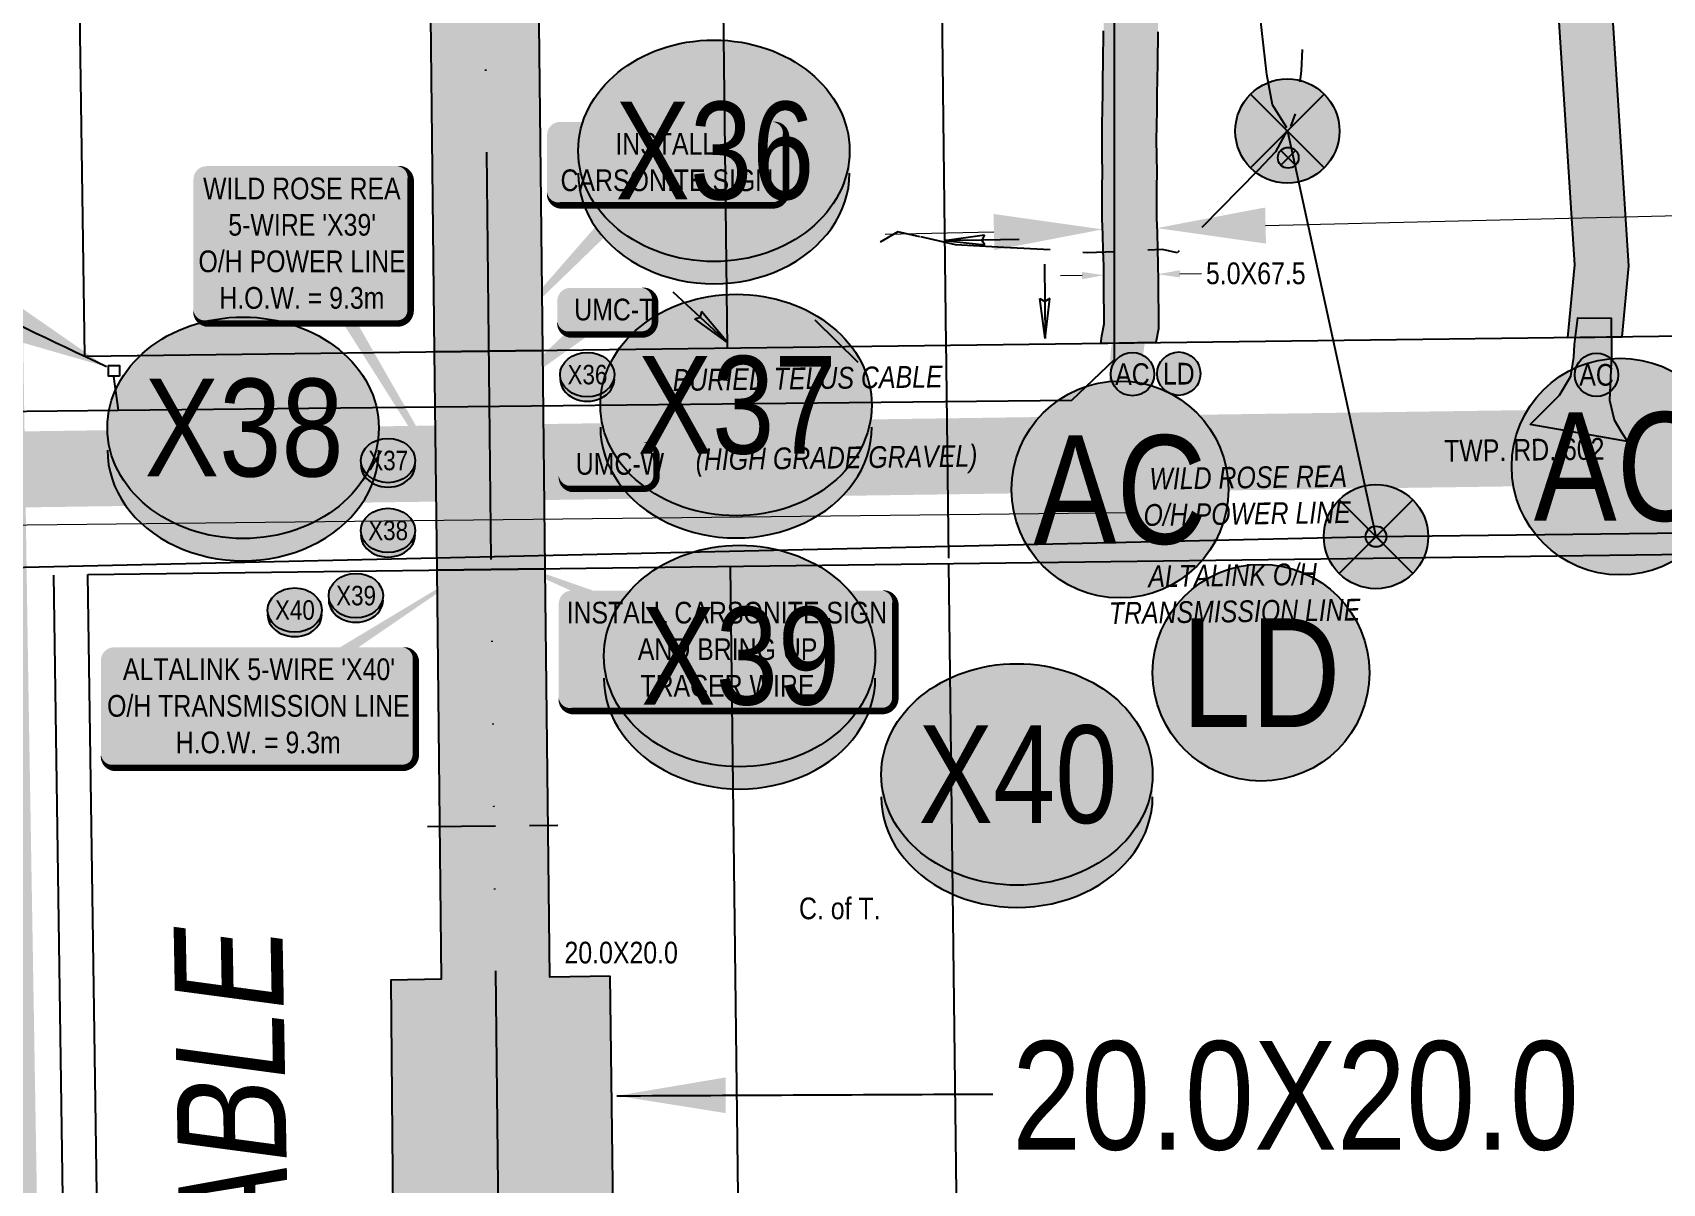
# Model space of a CAD drawing. Extents: x 57693 to 70573, y 5994359 to 6008381.
# Drawn here: x 65116.7 to 65266.7, y 6001691.9 to 6001797.9 of the extents above; entities that cross this region are included whole.
import ezdxf
from ezdxf.enums import TextEntityAlignment as Align

# ---------------------------------------------------------------- set-up
doc = ezdxf.new("R2010")
doc.units = 0
doc.header["$LTSCALE"] = 5
doc.header["$PDSIZE"] = -3
for name, pattern in [('COOP2', [10, 5, -1, 0, -1, 0, -1, 0, -1, 0, -1]), ('foc-TIELINE', [1.875, 1.25, -0.625]), ('POWERLINE5', [7.8, 2.4, -0.6, 0.6, -0.6, 0.6, -0.6, 2.4])]:
    doc.linetypes.add(name, pattern=pattern)
doc.layers.get('Defpoints').update_dxf_attribs({"color": 9})
for name, color, linetype in [('7', 7, 'Continuous'), ('AS-POWER', 104, 'foc-POWER'), ('AS-POWER-EXISTING', 72, 'POWERLINE5'), ('AS-POWER-EXISTING-PP', 72, 'Continuous'), ('AS-POWER-EXISTING-PP-1000', 72, 'Continuous'), ('AS-POWER-T-1000', 104, 'Continuous'), ('AS-ROADS', 254, 'Continuous'), ('AS-TELEPHONE', 224, 'foc-TEL'), ('AS-TELEPHONE-T', 224, 'Continuous'), ('AS-TELEPHONE-T-1000', 224, 'Continuous'), ('CG-NOTES', 7, 'Continuous'), ('CG-NOTES-1000', 7, 'Continuous'), ('L-ROAD-T-1000', 7, 'Continuous'), ('L-SEC', 7, 'Continuous'), ('L-TITLEDB-T-1000', 4, 'Continuous'), ('P-APEX RECON PAY ITEMS-1000', 240, 'Continuous'), ('P-APEX RECON-10m BUFFER', 51, 'COOP2'), ('P-APEX RECON-URBAN', 30, 'COOP2'), ('P-APEX RECON-WORK AREA', 104, 'Continuous'), ('P-BUFFER-PURPLE', 187, 'foc-TIELINE'), ('P-CROSSINGS', 250, 'Continuous'), ('P-CROSSINGS-1000', 250, 'Continuous')]:
    doc.layers.add(name, color=color, linetype=linetype)
doc.layers.add('AS-WATER PIPE', color=7, linetype='foc-WATER', lineweight=9, true_color=0x8ac4ff)
doc.layers.add('P-APEX RECON-TO BE DRILLED-H', color=7, linetype='Continuous', true_color=0xffafe1)
for name, color, linetype, lineweight in [('P-APEX RECON-TWS-T', 104, 'Continuous', 9), ('P-APEX RECON-TWS-T-1000', 104, 'Continuous', 9), ('T-TEXT-1000', 48, 'Continuous', 18)]:
    doc.layers.add(name, color=color, linetype=linetype, lineweight=lineweight)
doc.styles.add('1.8', font='ARIALN.TTF', dxfattribs={"height": 2})
doc.styles.add('175L', font='ARIALN.TTF', dxfattribs={"height": 10})
doc.styles.add('80', font='ARIALN.TTF', dxfattribs={"height": 10})
doc.styles.add('80CG', font='ARIALN.TTF', dxfattribs={"height": 10})
doc.styles.add('80L', font='ARIALN.TTF', dxfattribs={"height": 10})
doc.styles.add('80LS', font='ARIALNI.TTF', dxfattribs={"height": 10})
doc.styles.add('Crossing', font='ARIALN.TTF', dxfattribs={"height": 10})
doc.styles.add('foc-LtypeFont', font='ARIALN.TTF', dxfattribs={"height": 7.35})
doc.linetypes.add('foc-POWER', pattern='A,6,-1,["P",foc-LtypeFont,S=0.2,R=0,X=-0.625,Y=-0.75],-1.24,4', length=12.24)
doc.linetypes.add('foc-TEL', pattern='A,2,-1,["T",foc-LtypeFont,S=0.2,R=0,X=-0.425,Y=-0.75],-1.24,8', length=12.24)
doc.linetypes.add('foc-WATER', pattern='A,10,-1,["W",foc-LtypeFont,S=0.2,R=0,X=-0.425,Y=-0.75],-2', length=13)
doc.dimstyles.new('Compass 1 000', dxfattribs={"dimtxt": 1.8, "dimasz": 2, "dimexe": 0.2, "dimexo": 0.0625, "dimgap": 0.5, "dimtad": 0, "dimtih": 1, "dimtoh": 1, "dimzin": 0, "dimdsep": 46, "dimtxsty": '1.8', "dimcen": 0.1, "dimse1": 1, "dimse2": 1, "dimclrd": 256, "dimclrt": 256, "dimaunit": 1, "dimadec": 4, "dimazin": 0, "dimtfac": 0.06, "dimtofl": 0, "dimtmove": 0, "dimatfit": 0, "dimfxl": 0.2, "dimtolj": 1, "dimtzin": 0, "dimlwd": -1, "dimarcsym": 0})
doc.dimstyles.new('Compass 5 000', dxfattribs={"dimscale": 5, "dimtxt": 9, "dimasz": 2, "dimexe": 0.2, "dimexo": 0.0625, "dimgap": 0.5, "dimtad": 0, "dimtih": 1, "dimtoh": 1, "dimzin": 0, "dimdsep": 46, "dimtxsty": '80CG', "dimcen": 0.1, "dimse1": 1, "dimse2": 1, "dimclrd": 256, "dimclrt": 256, "dimaunit": 1, "dimadec": 4, "dimazin": 0, "dimtfac": 0.06, "dimtofl": 0, "dimtmove": 0, "dimatfit": 1, "dimfxl": 0.2, "dimtolj": 1, "dimtzin": 0, "dimlwd": -1, "dimarcsym": 0})

# ---------------------------------------------------------------- blocks, each defined once
blk = doc.blocks.new('POWERPOLE')
h = blk.add_hatch(color=255)
edge = h.paths.add_edge_path()
edge.add_arc((0, 0), 0.96, 0, 360)
at = {"linetype": 'Continuous'}
for p, q in [((0.679, -0.679), (-0.679, 0.679)), ((-0.679, -0.679), (0.679, 0.679))]:
    blk.add_line(p, q, dxfattribs=at)
blk.add_circle((0, 0), 0.96, dxfattribs=at)
blk = doc.blocks.new('*U1187')
h = blk.add_hatch(color=255)
h.dxf.hatch_style = 1
edge = h.paths.add_edge_path()
edge.add_arc((0, 0), 9.99, 0, 360)
at = {"color": 170}
blk.add_circle((0, 0), 9.99, dxfattribs=at)
at = {"color": 170, "style": '175L'}
blk.add_text('AC', height=10, dxfattribs=at).set_placement((0, 0), align=Align.MIDDLE_CENTER)
blk = doc.blocks.new('*D1806')
at = {"layer": 'Defpoints', "color": 0, "transparency": 16777216}
for p in [(65215.21, 6001779.92), (65220.22, 6001780.04), (65220.22, 6001779.88)]:
    blk.add_point(p, dxfattribs=at)
at = {"layer": 'P-APEX RECON-TWS-T', "transparency": 16777216}
for p, q in [((65230.22, 6001780.12), (65269.56, 6001781.06)), ((65205.22, 6001779.52), (65195.22, 6001779.28))]:
    blk.add_line(p, q, dxfattribs=at)
for points in [[(65205.18, 6001781.18), (65205.26, 6001777.85), (65215.21, 6001779.76)], [(65230.18, 6001781.78), (65230.26, 6001778.45), (65220.22, 6001779.88)]]:
    blk.add_solid(points, dxfattribs=at)
at = {"layer": 'P-APEX RECON-TWS-T', "transparency": 16777216, "insert": (65294.52, 6001781.06), "char_height": 10, "attachment_point": 5, "style": '80CG'}
blk.add_mtext('\\A1;5.0X67.5', dxfattribs=at)
blk = doc.blocks.new('*D1807')
at = {"layer": 'Defpoints', "color": 0, "transparency": 16777216}
for p in [(65215.32, 6001776.49), (65220.32, 6001776.58), (65220.33, 6001775.63)]:
    blk.add_point(p, dxfattribs=at)
at = {"layer": 'P-APEX RECON-TWS-T-1000', "transparency": 16777216}
for p, q in [((65213.34, 6001775.51), (65211.34, 6001775.47)), ((65222.33, 6001775.67), (65224.33, 6001775.7))]:
    blk.add_line(p, q, dxfattribs=at)
for points in [[(65213.33, 6001775.84), (65213.34, 6001775.17), (65215.34, 6001775.54)], [(65222.33, 6001776), (65222.34, 6001775.33), (65220.33, 6001775.63)]]:
    blk.add_solid(points, dxfattribs=at)
at = {"layer": 'P-APEX RECON-TWS-T-1000', "transparency": 16777216, "insert": (65229.32, 6001775.7), "char_height": 2, "attachment_point": 5, "style": '1.8'}
blk.add_mtext('\\A1;5.0X67.5', dxfattribs=at)
blk = doc.blocks.new('*U1811')
at = {"true_color": 0xffffa8}
h = blk.add_hatch(color=51, dxfattribs=at)
edge = h.paths.add_edge_path()
edge.add_line((-16.5, -11.5), (16.5, -11.5))
edge.add_arc((16.5, -5.5), 6, 270, 360)
edge.add_line((22.5, -5.5), (22.5, 4))
edge.add_arc((16.5, 4), 6, 0, 90)
edge.add_line((16.5, 10), (-16.5, 10))
edge.add_arc((-16.5, 4), 6, 90, 180)
edge.add_line((-22.5, 4), (-22.5, -5.5))
edge.add_arc((-16.5, -5.5), 6, 180, 270)
at = {"color": 240, "flags": 128}
blk.add_lwpolyline([(-16.5, -11.5, 3, 3, 0), (16.5, -11.5, 3, 3, 0.414214), (22.5, -5.5, 3, 3, 0), (22.5, 4, 3, 0, 0.414214), (16.5, 10, 0, 0, 0), (-16.5, 10, 0, 0, 0.414214), (-22.5, 4, 0, 0, 0), (-22.5, -5.5, 0, 3, 0.414214)], format="xyseb", close=True, dxfattribs=at)
for points in [[(-53.35, -44.08, 0, 10, 0), (0, 0, 5, 5, 0)], [(11.03, -3.01, 0, 10, 0), (0, 0, 5, 5, 0)]]:
    blk.add_lwpolyline(points, format="xyseb", dxfattribs=at)
at = {"color": 4, "style": '80'}
blk.add_attdef('OTHER_001', (-14.7, -5), '', height=10, dxfattribs=at)
blk = doc.blocks.new('*U1812')
at = {"true_color": 0xffffa8}
h = blk.add_hatch(color=51, dxfattribs=at)
edge = h.paths.add_edge_path()
edge.add_line((-16.5, -11.5), (16.5, -11.5))
edge.add_arc((16.5, -5.5), 6, 270, 360)
edge.add_line((22.5, -5.5), (22.5, 4))
edge.add_arc((16.5, 4), 6, 0, 90)
edge.add_line((16.5, 10), (-16.5, 10))
edge.add_arc((-16.5, 4), 6, 90, 180)
edge.add_line((-22.5, 4), (-22.5, -5.5))
edge.add_arc((-16.5, -5.5), 6, 180, 270)
at = {"color": 240, "flags": 128}
blk.add_lwpolyline([(-16.5, -11.5, 3, 3, 0), (16.5, -11.5, 3, 3, 0.414214), (22.5, -5.5, 3, 3, 0), (22.5, 4, 3, 0, 0.414214), (16.5, 10, 0, 0, 0), (-16.5, 10, 0, 0, 0.414214), (-22.5, 4, 0, 0, 0), (-22.5, -5.5, 0, 3, 0.414214)], format="xyseb", close=True, dxfattribs=at)
for points in [[(-54.52, -25.4, 0, 10, 0), (0, 0, 5, 5, 0)], [(11.03, -3.01, 0, 10, 0), (0, 0, 5, 5, 0)]]:
    blk.add_lwpolyline(points, format="xyseb", dxfattribs=at)
at = {"color": 4, "style": '80'}
blk.add_attdef('OTHER_001', (-14.7, -5), '', height=10, dxfattribs=at)
blk = doc.blocks.new('*U1818')
h = blk.add_hatch(color=255)
edge = h.paths.add_edge_path()
edge.add_line((-44, -37), (44, -37))
edge.add_arc((44, -31), 6, 270, 360)
edge.add_line((50, -31), (50, 29.5))
edge.add_arc((44, 29.5), 6, 0, 90)
edge.add_line((44, 35.5), (-44, 35.5))
edge.add_arc((-44, 29.5), 6, 90, 180)
edge.add_line((-50, 29.5), (-50, -31))
edge.add_arc((-44, -31), 6, 180, 270)
at = {"color": 104, "flags": 128}
blk.add_lwpolyline([(-44, -37, 3, 3, 0), (44, -37, 3, 3, 0.414214), (50, -31, 3, 3, 0), (50, 29.5, 3, 0, 0.414214), (44, 35.5, 0, 0, 0), (-44, 35.5, 0, 0, 0.414214), (-50, 29.5, 0, 0, 0), (-50, -31, 0, 3, 0.414214)], format="xyseb", close=True, dxfattribs=at)
blk.add_lwpolyline([(86.96, -144.37, 0, 7.5, 0), (0, 0, 0, 0, 0)], format="xyseb", dxfattribs=at)
at = {"color": 104, "style": '80'}
blk.add_attdef('ENTER_TEXT_001', (-26.85, -4.92), '', height=10, dxfattribs=at)
blk = doc.blocks.new('*U1819')
h = blk.add_hatch(color=255)
edge = h.paths.add_edge_path()
edge.add_line((-66.5, -28.5), (66.5, -28.5))
edge.add_arc((66.5, -22.5), 6, 270, 360)
edge.add_line((72.5, -22.5), (72.5, 21))
edge.add_arc((66.5, 21), 6, 0, 90)
edge.add_line((66.5, 27), (-66.5, 27))
edge.add_arc((-66.5, 21), 6, 90, 180)
edge.add_line((-72.5, 21), (-72.5, -22.5))
edge.add_arc((-66.5, -22.5), 6, 180, 270)
at = {"color": 104, "flags": 128}
blk.add_lwpolyline([(107.08, 68.86, 0, 7.5, 0), (0, 0, 0, 0, 0)], format="xyseb", dxfattribs=at)
blk.add_lwpolyline([(-66.5, -28.5, 3, 3, 0), (66.5, -28.5, 3, 3, 0.414214), (72.5, -22.5, 3, 3, 0), (72.5, 21, 3, 0, 0.414214), (66.5, 27, 0, 0, 0), (-66.5, 27, 0, 0, 0.414214), (-72.5, 21, 0, 0, 0), (-72.5, -22.5, 0, 3, 0.414214)], format="xyseb", close=True, dxfattribs=at)
at = {"color": 104, "style": '80'}
blk.add_attdef('ENTER_TEXT_001', (-26.85, -4.92), '', height=10, dxfattribs=at)
blk = doc.blocks.new('*U1820')
at = {"true_color": 0xffffa8}
h = blk.add_hatch(color=51, dxfattribs=at)
edge = h.paths.add_edge_path()
edge.add_line((-71.5, -28.5), (71.5, -28.5))
edge.add_arc((71.5, -22.5), 6, 270, 360)
edge.add_line((77.5, -22.5), (77.5, 21))
edge.add_arc((71.5, 21), 6, 0, 90)
edge.add_line((71.5, 27), (-71.5, 27))
edge.add_arc((-71.5, 21), 6, 90, 180)
edge.add_line((-77.5, 21), (-77.5, -22.5))
edge.add_arc((-71.5, -22.5), 6, 180, 270)
at = {"color": 240, "flags": 128}
for points in [[(-107.9, 43.21, 0, 10, 0), (0, 0, 5, 5, 0)], [(11.03, -3.01, 0, 10, 0), (0, 0, 5, 5, 0)]]:
    blk.add_lwpolyline(points, format="xyseb", dxfattribs=at)
blk.add_lwpolyline([(-71.5, -28.5, 3, 3, 0), (71.5, -28.5, 3, 3, 0.414214), (77.5, -22.5, 3, 3, 0), (77.5, 21, 3, 0, 0.414214), (71.5, 27, 0, 0, 0), (-71.5, 27, 0, 0, 0.414214), (-77.5, 21, 0, 0, 0), (-77.5, -22.5, 0, 3, 0.414214)], format="xyseb", close=True, dxfattribs=at)
at = {"color": 4, "style": '80'}
blk.add_attdef('OTHER_001', (-14.7, -5), '', height=10, dxfattribs=at)
blk = doc.blocks.new('xing2')
h = blk.add_hatch(color=50)
h.dxf.hatch_style = 1
edge = h.paths.add_edge_path()
edge.add_ellipse((0, 0), major_axis=(-12.5, 0), ratio=0.816297, start_angle=0, end_angle=360)
h = blk.add_hatch(color=250)
h.dxf.hatch_style = 1
edge = h.paths.add_edge_path()
edge.add_ellipse((0, -2.05), major_axis=(-12.5, 0), ratio=0.816297, start_angle=0, end_angle=180)
edge.add_line((12.5, -2.05), (12.5, 0))
edge.add_ellipse((0, 0), major_axis=(-12.5, 0), ratio=0.816297, start_angle=0, end_angle=180, ccw=False)
edge.add_line((-12.5, 0), (-12.5, -2.05))
at = {"color": 250}
blk.add_ellipse((0, 0), major_axis=(-12.5, 0), ratio=0.816297, dxfattribs=at)
blk.add_ellipse((0, -2.05), major_axis=(-12.5, 0), ratio=0.816297, start_param=0, end_param=3.141593, dxfattribs=at)
at = {"color": 250, "style": 'Crossing'}
blk.add_attdef('CROSSING', text='', height=9, dxfattribs=at).set_placement((0.09, 0.02), align=Align.MIDDLE_CENTER)
at = {"color": 250, "style": 'Crossing', "flags": 1}
for tag, p in [('OWNER', (0.09, -12.49)), ('DESCRIPTION', (0.09, -25.77)), ('LOCATION', (0.09, -39.3)), ('DWG_REF', (0.09, -52.84))]:
    blk.add_attdef(tag, text='', height=9, dxfattribs=at).set_placement(p, align=Align.MIDDLE_CENTER)
blk = doc.blocks.new('*U2130')
at = {"true_color": 0xffffa8}
h = blk.add_hatch(color=51, dxfattribs=at)
edge = h.paths.add_edge_path()
edge.add_line((-49, -20), (49, -20))
edge.add_arc((49, -14), 6, 270, 360)
edge.add_line((55, -14), (55, 12.5))
edge.add_arc((49, 12.5), 6, 0, 90)
edge.add_line((49, 18.5), (-49, 18.5))
edge.add_arc((-49, 12.5), 6, 90, 180)
edge.add_line((-55, 12.5), (-55, -14))
edge.add_arc((-49, -14), 6, 180, 270)
at = {"color": 240, "flags": 128}
blk.add_lwpolyline([(-49, -20, 3, 3, 0), (49, -20, 3, 3, 0.414214), (55, -14, 3, 3, 0), (55, 12.5, 3, 0, 0.414214), (49, 18.5, 0, 0, 0), (-49, 18.5, 0, 0, 0.414214), (-55, 12.5, 0, 0, 0), (-55, -14, 0, 3, 0.414214)], format="xyseb", close=True, dxfattribs=at)
for points in [[(-82.55, -86.88, 0, 10, 0), (0, 0, 5, 5, 0)], [(11.03, -3.01, 0, 10, 0), (0, 0, 5, 5, 0)]]:
    blk.add_lwpolyline(points, format="xyseb", dxfattribs=at)
at = {"color": 4, "style": '80'}
blk.add_attdef('OTHER_001', (-14.7, -5), '', height=10, dxfattribs=at)
blk = doc.blocks.new('LD Access_Point')
h = blk.add_hatch(color=255)
h.dxf.hatch_style = 1
edge = h.paths.add_edge_path()
edge.add_arc((0, 0), 9.99, 0, 360)
at = {"color": 170}
blk.add_circle((0, 0), 9.99, dxfattribs=at)
at = {"color": 170, "style": '175L'}
blk.add_text('LD', height=10, dxfattribs=at).set_placement((0, 0), align=Align.MIDDLE_CENTER)

msp = doc.modelspace()

# ---------------------------------------------------------------- hatches: boundary and pattern name
at = {"layer": 'AS-ROADS'}
h = msp.add_hatch(color=256, dxfattribs=at)
h.dxf.hatch_style = 1
h.paths.add_polyline_path([(65254.564, 6001761.787), (65257.278, 6001764.499), (65258.329, 6001766.25), (65258.591, 6001768), (65258.65, 6001769.167), (65258.971, 6001771.617), (65262.036, 6001771.588), (65262.065, 6001768.204), (65261.891, 6001764.049), (65262.311, 6001762.23), (65263.011, 6001761.017), (65263.524, 6001760.223)])
at = {"layer": 'P-APEX RECON-10m BUFFER'}
h = msp.add_hatch(color=256, dxfattribs=at)
h.dxf.hatch_style = 1
h.paths.add_polyline_path([(65178.399, 6001963.143), (65180.051, 6001992.024), (65177.986, 6001998.098), (65174.072, 6002009.613), (65177.85, 6002009.658), (65177.613, 6002029.641), (65167.305, 6002029.52), (65158.28, 6002056.069), (65158.227, 6002059.777), (65148.236, 6002059.592), (65148.311, 6002054.347), (65157.66, 6002026.845), (65157.691, 6002024.262), (65117.813, 6002023.709), (65117.958, 6002013.717), (65157.809, 6002014.27), (65157.866, 6002009.422), (65163.56, 6002009.489), (65169.964, 6001990.651), (65168.247, 6001960.634), (65151.971, 6001923.652), (65152.228, 6001900.654), (65147.721, 6001900.601), (65147.957, 6001880.617), (65152.451, 6001880.67), (65153.705, 6001768.486), (65163.697, 6001768.613), (65162.443, 6001880.788), (65167.94, 6001880.853), (65167.935, 6001881.297), (65179.365, 6001881.388), (65199.464, 6001881.549), (65199.346, 6001891.54), (65179.247, 6001891.38), (65167.817, 6001891.289), (65167.704, 6001900.837), (65162.22, 6001900.772), (65161.987, 6001921.604), (65178.12, 6001958.261)])
h = msp.add_hatch(color=256, dxfattribs=at)
h.dxf.hatch_style = 1
h.paths.add_polyline_path([(65203.73, 6001891.575), (65199.346, 6001891.54), (65199.464, 6001881.549), (65203.848, 6001881.584), (65203.851, 6001881.313), (65209.11, 6001881.375), (65208.854, 6001854.375), (65208.388, 6001846.234), (65218.365, 6001845.663), (65218.844, 6001854.042), (65219.104, 6001881.493), (65223.835, 6001881.549), (65223.671, 6001895.443), (65243.023, 6001896.085), (65248.932, 6001894.36), (65254.071, 6001847.456), (65258.658, 6001776.492), (65258.003, 6001769.814), (65263.03, 6001769.878), (65263.67, 6001776.409), (65259.05, 6001847.89), (65253.535, 6001898.22), (65243.657, 6001901.105), (65223.612, 6001900.44), (65223.599, 6001901.532), (65203.615, 6001901.296)])
h = msp.add_hatch(color=256, dxfattribs=at)
h.dxf.hatch_style = 1
h.paths.add_polyline_path([(65230.15, 6001835.163), (65229.777, 6001834.173), (65229.484, 6001833.067), (65229.236, 6001831.654), (65228.413, 6001828.952), (65227.991, 6001827.635), (65227.516, 6001826.319), (65227.022, 6001825.077), (65226.506, 6001823.715), (65225.831, 6001822.348), (65225.302, 6001821.181), (65224.901, 6001820.139), (65224.594, 6001818.682), (65224.086, 6001817.014), (65223.457, 6001815.569), (65222.474, 6001813.078), (65222.058, 6001811.757), (65221.668, 6001810.457), (65221.388, 6001809.165), (65221.149, 6001807.677), (65220.91, 6001806.434), (65220.774, 6001805.093), (65220.671, 6001803.66), (65220.582, 6001802.214), (65220.477, 6001800.7), (65220.344, 6001799.327), (65220.303, 6001797.94), (65220.262, 6001795.027), (65220.237, 6001793.577), (65220.224, 6001792.208), (65220.207, 6001790.745), (65220.17, 6001789.337), (65220.164, 6001788.019), (65220.19, 6001786.502), (65220.199, 6001785.035), (65220.184, 6001783.582), (65220.176, 6001780.813), (65220.23, 6001779.442), (65220.265, 6001777.964), (65220.316, 6001776.532), (65220.342, 6001775.054), (65220.336, 6001773.623), (65220.363, 6001772.249), (65220.359, 6001770.612), (65220.123, 6001769.332), (65215.062, 6001769.267), (65215.161, 6001769.969), (65215.364, 6001771.074), (65215.366, 6001772.205), (65215.34, 6001773.586), (65215.346, 6001775.021), (65215.322, 6001776.399), (65215.271, 6001777.815), (65215.236, 6001779.284), (65215.179, 6001780.721), (65215.188, 6001783.615), (65215.202, 6001785.046), (65215.194, 6001786.443), (65215.167, 6001787.987), (65215.174, 6001789.415), (65215.212, 6001790.839), (65215.228, 6001792.259), (65215.241, 6001793.644), (65215.267, 6001795.107), (65215.308, 6001798.049), (65215.355, 6001799.642), (65215.497, 6001801.113), (65215.596, 6001802.541), (65215.686, 6001803.993), (65215.796, 6001805.523), (65215.961, 6001807.159), (65216.228, 6001808.545), (65216.476, 6001810.091), (65216.826, 6001811.706), (65217.282, 6001813.225), (65217.761, 6001814.747), (65218.841, 6001817.485), (65219.391, 6001818.746), (65219.751, 6001819.927), (65220.095, 6001821.56), (65220.691, 6001823.11), (65221.315, 6001824.487), (65221.919, 6001825.71), (65222.364, 6001826.885), (65222.844, 6001828.092), (65223.261, 6001829.245), (65223.644, 6001830.442), (65224.368, 6001832.818), (65224.599, 6001834.14), (65225.012, 6001835.697), (65225.448, 6001836.854), (65226.115, 6001839.247)])
h = msp.add_hatch(color=256, dxfattribs=at)
h.dxf.hatch_style = 1
h.paths.add_polyline_path([(65163.921, 6001748.509), (65163.697, 6001768.613), (65153.705, 6001768.486), (65153.93, 6001748.382)])
h = msp.add_hatch(color=256, dxfattribs=at)
h.dxf.hatch_style = 1
h.paths.add_polyline_path([(65169.883, 6001710.991), (65164.342, 6001710.894), (65163.921, 6001748.509), (65153.93, 6001748.382), (65154.35, 6001710.721), (65149.71, 6001710.64), (65149.898, 6001689.288), (65154.589, 6001689.344), (65154.603, 6001688.101), (65182.716, 6001602.294), (65182.31, 6001635.63), (65164.671, 6001689.465), (65170.169, 6001689.531)])
at = {"layer": 'P-APEX RECON-TO BE DRILLED-H'}
h = msp.add_hatch(color=256, dxfattribs=at)
h.dxf.hatch_style = 1
h.paths.add_polyline_path([(65164.423, 6001703.66), (65154.431, 6001703.548), (65153.93, 6001748.382), (65152.451, 6001880.67), (65152.39, 6001886.132), (65157.277, 6001886.186), (65162.382, 6001886.244), (65163.697, 6001768.613)])

# ---------------------------------------------------------------- linework, layer by layer
at = {"layer": '7'}
for points in [[(65200.68, 6001778.728), (65204.361, 6001779.246)], [(65204.115, 6001778.782), (65200.68, 6001778.728)], [(65200.68, 6001778.728), (65204.375, 6001778.327)], [(65204.361, 6001779.246), (65204.115, 6001778.782)], [(65207.55, 6001778.836), (65204.115, 6001778.782)], [(65204.375, 6001778.327), (65204.115, 6001778.782)], [(65209.865, 6001776.571), (65209.905, 6001773.135)], [(65175.666, 6001774.022), (65178.177, 6001771.677)], [(65178.306, 6001772.186), (65178.177, 6001771.677)], [(65180.689, 6001769.333), (65178.306, 6001772.186)], [(65209.443, 6001773.383), (65209.905, 6001773.135)], [(65209.945, 6001769.7), (65209.443, 6001773.383)], [(65210.362, 6001773.393), (65209.905, 6001773.135)], [(65209.905, 6001773.135), (65209.945, 6001769.7)], [(65209.945, 6001769.7), (65210.362, 6001773.393)], [(65177.679, 6001771.514), (65178.177, 6001771.677)], [(65180.689, 6001769.333), (65177.679, 6001771.514)], [(65178.177, 6001771.677), (65180.689, 6001769.333)], [(65192.728, 6001767.518), (65188.748, 6001771.4)], [(65200.787, 6001769.585), (65201.02, 6001749.485)]]:
    msp.add_lwpolyline(points, dxfattribs=at)
at = {"layer": 'AS-POWER', "flags": 128}
for points in [[(65232.23, 6001788.82), (65240.383, 6001751.473)], [(65101.065, 6001748.32), (65240.383, 6001751.473), (66105.468, 6001761.741)]]:
    msp.add_lwpolyline(points, dxfattribs=at)
at = {"layer": 'AS-POWER-EXISTING', "flags": 128}
for points in [[(65232.163, 6001789.109), (65230.843, 6001791.228), (65230.333, 6001794.015), (65229.709, 6001799.426), (65229.039, 6001802.983), (65228.215, 6001808.296), (65228.142, 6001811.616), (65228.284, 6001818.116), (65228.414, 6001824.702), (65228.344, 6001827.868), (65227.999, 6001831.399), (65227.22, 6001832.879), (65225.899, 6001833.052), (65217.829, 6001833.518), (65215.379, 6001832.986)], [(65235.924, 6001817.112), (65235.898, 6001817.079), (65236.039, 6001813.787), (65234.77, 6001807.806), (65233.882, 6001802.667), (65233.708, 6001799.441), (65233.498, 6001794.369), (65233.064, 6001790.675), (65232.523, 6001789.222)], [(65232.223, 6001788.909), (65231.125, 6001786.895), (65229.502, 6001785.176), (65222.073, 6001777.595), (65220.741, 6001777.902), (65213.804, 6001777.587), (65211.989, 6001777.814), (65206.137, 6001778.084), (65201.693, 6001778.338), (65196.376, 6001779.546), (65194.746, 6001778.579)]]:
    msp.add_lwpolyline(points, dxfattribs=at)
at = {"layer": 'AS-ROADS', "flags": 128}
for points, const_width in [([(65075.299, 6004280.926), (65091.006, 6002993.903), (65099.505, 6002521.34), (65111.344, 6001737.821), (65124.757, 6000932.43), (65125.889, 6000881.5), (65127.248, 6000854.337), (65127.928, 6000831.702), (65127.248, 6000797.975), (65126.566, 6000768.579), (65125.66, 6000755.677), (65126.566, 6000723.901), (65128.378, 6000674.555), (65127.699, 6000640.602), (65139.497, 5999837.648), (65150.936, 5999013.719), (65172.534, 5997603.263), (65172.769, 5997576.238), (65173.004, 5997542.398), (65174.65, 5997493.519)], 9.993), ([(65217.849, 6001799.484), (65217.805, 6001797.994), (65217.765, 6001795.067), (65217.739, 6001793.611), (65217.726, 6001792.234), (65217.71, 6001790.792), (65217.672, 6001789.376), (65217.665, 6001788.003), (65217.692, 6001786.472), (65217.701, 6001785.04), (65217.686, 6001783.599), (65217.677, 6001780.767), (65217.733, 6001779.363), (65217.768, 6001777.89), (65217.819, 6001776.466), (65217.844, 6001775.037), (65217.838, 6001773.604), (65217.864, 6001772.227), (65217.862, 6001770.843), (65217.627, 6001769.569), (65217.462, 6001768.392), (65216.903, 6001759.088)], 2.998), ([(62563.589, 6001724.435), (63323.932, 6001734.651), (64855.161, 6001753.969), (65759.247, 6001766.763), (66105.363, 6001771.264)], 7)]:
    msp.add_lwpolyline(points, dxfattribs=dict(at, const_width=const_width))
msp.add_lwpolyline([(65254.564, 6001761.787), (65257.278, 6001764.499), (65258.329, 6001766.25), (65258.591, 6001768), (65258.65, 6001769.167), (65258.971, 6001771.617), (65262.036, 6001771.588), (65262.065, 6001768.204), (65261.891, 6001764.049), (65262.311, 6001762.23), (65263.011, 6001761.017), (65263.524, 6001760.223)], close=True, dxfattribs=at)
at = {"layer": 'AS-TELEPHONE', "flags": 128}
for points in [[(65124.161, 6001766.233), (65124.187, 6001766.224), (65124.596, 6001763.101), (65212.379, 6001764.024), (65216.31, 6001767.766), (65216.32, 6001808.298), (65218.111, 6001820.826), (65204.901, 6001829.947)], [(63247.519, 6001742.63), (63247.562, 6001739.98), (63292.939, 6001740.997), (63469.08, 6001743.547), (64295.268, 6001754.651), (64664.073, 6001758.144), (64676.815, 6001758.833), (65124.596, 6001763.101), (65124.596, 6001763.101)], [(65152.099, 5999357.564), (65151.956, 5999367.469), (65151.599, 5999381.693), (65151.236, 5999392.076), (65150.536, 5999399.089), (65150.63, 5999407.597), (65139.887, 6000139.735), (65133.697, 6000574.581), (65133.9, 6000579.423), (65133.603, 6000594.395), (65133.409, 6000605.409), (65133.102, 6000623.448), (65133.082, 6000635.953), (65133.078, 6000641.555), (65133.398, 6000643.088), (65134.445, 6000644), (65136.762, 6000645.669), (65134.74, 6000647.631), (65134.388, 6000649.858), (65134.43, 6000654.603), (65134.224, 6000672.402), (65133.903, 6000686.345), (65133.628, 6000701.377), (65133.419, 6000712.351), (65133.332, 6000721.815), (65133.189, 6000744.623), (65133.092, 6000753.663), (65130.383, 6000943.946), (65118.693, 6001747.928)]]:
    msp.add_lwpolyline(points, dxfattribs=at)
msp.add_lwpolyline([(65124.723, 6001766.232), (65123.724, 6001766.232), (65123.724, 6001767.232), (65124.723, 6001767.232)], close=True, dxfattribs=at)
at = {"layer": 'AS-WATER PIPE'}
msp.add_line((65094.568, 6001752.297), (65217.58, 6001753.687), dxfattribs=at)
at = {"layer": 'L-SEC', "flags": 128}
for points in [[(65121.529, 6001768.076), (65109.837, 6002572.272)], [(65180.695, 6001768.829), (65171.198, 6002572.72)], [(65191.297, 6002572.997), (65200.793, 6001769.085)], [(65121.529, 6001768.076), (66005.379, 6001779.334)], [(65121.822, 6001747.973), (66005.565, 6001759.23)], [(65133.511, 6000943.993), (65121.822, 6001747.973)], [(65180.93, 6001748.726), (65190.734, 6000945.109)], [(65201.033, 6001748.971), (65210.837, 6000945.355)]]:
    msp.add_lwpolyline(points, dxfattribs=at)
at = {"layer": 'P-APEX RECON-URBAN', "ltscale": 1.5, "flags": 128}
msp.add_lwpolyline([(65145.064, 6003498.53), (65150.592, 6003495.59), (65153.801, 6003491.736), (65157.416, 6003484.725), (65159.202, 6003476.487), (65159.86, 6003450.811), (65161.16, 6003386.082), (65161.385, 6003345.24), (65135.216, 6003315.128), (65153.296, 6002055.208), (65175.007, 6001991.337), (65173.183, 6001959.447), (65156.979, 6001922.628), (65159.591, 6001688.926), (65195.685, 6001578.759), (65196.595, 6001503.578), (65160.397, 6001420.703), (65161.948, 6001319.593), (65162.944, 6001308.589), (65162.829, 6001289.295), (65162.318, 6001269.391), (65178.153, 6000191.692), (65240.238, 6000154.276), (65241.38, 6000056.533), (65234.98, 6000030.24), (65229.608, 6000016.338), (65221.563, 6000003.6)], dxfattribs=at)
at = {"layer": 'P-APEX RECON-WORK AREA', "flags": 128}
for points in [[(65203.615, 6001901.296), (65203.73, 6001891.575), (65199.346, 6001891.54), (65199.464, 6001881.549), (65203.848, 6001881.584), (65203.851, 6001881.313), (65209.11, 6001881.375), (65208.854, 6001854.375), (65208.388, 6001846.234), (65218.365, 6001845.663), (65218.844, 6001854.042), (65219.104, 6001881.493), (65223.835, 6001881.549), (65223.671, 6001895.443), (65243.023, 6001896.085), (65248.932, 6001894.36), (65254.071, 6001847.456), (65258.658, 6001776.492), (65258.003, 6001769.814), (65263.03, 6001769.878), (65263.67, 6001776.409), (65259.05, 6001847.89), (65253.535, 6001898.22)], [(65147.721, 6001900.601), (65147.957, 6001880.617), (65152.451, 6001880.67), (65153.705, 6001768.486), (65163.697, 6001768.613), (65162.443, 6001880.788), (65167.94, 6001880.853), (65167.935, 6001881.297), (65179.365, 6001881.388), (65199.464, 6001881.549), (65199.346, 6001891.54), (65179.247, 6001891.38), (65167.817, 6001891.289), (65167.704, 6001900.837)], [(65220.303, 6001797.94), (65220.262, 6001795.027), (65220.237, 6001793.577), (65220.224, 6001792.208), (65220.207, 6001790.745), (65220.17, 6001789.337), (65220.164, 6001788.019), (65220.19, 6001786.502), (65220.199, 6001785.035), (65220.184, 6001783.582), (65220.176, 6001780.813), (65220.23, 6001779.442), (65220.265, 6001777.964), (65220.316, 6001776.532), (65220.342, 6001775.054), (65220.336, 6001773.623), (65220.363, 6001772.249), (65220.359, 6001770.612), (65220.123, 6001769.332), (65215.062, 6001769.267), (65215.161, 6001769.969), (65215.364, 6001771.074), (65215.366, 6001772.205), (65215.34, 6001773.586), (65215.346, 6001775.021), (65215.322, 6001776.399), (65215.271, 6001777.815), (65215.236, 6001779.284), (65215.179, 6001780.721), (65215.188, 6001783.615), (65215.202, 6001785.046), (65215.194, 6001786.443), (65215.167, 6001787.987), (65215.174, 6001789.415), (65215.212, 6001790.839), (65215.228, 6001792.259), (65215.241, 6001793.644), (65215.267, 6001795.107), (65215.308, 6001798.049)]]:
    msp.add_lwpolyline(points, dxfattribs=at)
for points in [[(65163.921, 6001748.509), (65163.697, 6001768.613), (65153.705, 6001768.486), (65153.93, 6001748.382)], [(65169.883, 6001710.991), (65164.342, 6001710.894), (65163.921, 6001748.509), (65153.93, 6001748.382), (65154.35, 6001710.721), (65149.71, 6001710.64), (65149.898, 6001689.288), (65154.589, 6001689.344), (65154.603, 6001688.101), (65182.716, 6001602.294), (65182.31, 6001635.63), (65164.671, 6001689.465), (65170.169, 6001689.531)]]:
    msp.add_lwpolyline(points, close=True, dxfattribs=at)
at = {"layer": 'P-BUFFER-PURPLE'}
msp.add_line((65153.086, 6001724.77), (65165.085, 6001724.904), dxfattribs=at)

# ---------------------------------------------------------------- block references
at = {"layer": 'AS-POWER-EXISTING-PP'}
for p, xscale, yscale, zscale in [((65232.23, 6001788.82), 4.996261984999981, 4.996261984999981, 4.996261984999981), ((65240.383, 6001751.473), 4.999999999999973, 4.999999999999973, 4.999999999999973)]:
    msp.add_blockref('POWERPOLE', p, dxfattribs=dict(at, xscale=xscale, yscale=yscale, zscale=zscale))
at = {"layer": 'AS-POWER-EXISTING-PP-1000', "xscale": 0.9985053529102428, "yscale": 0.9985053529102428, "zscale": 0.9985053529102428}
for p in [(65232.306, 6001786.358), (65240.383, 6001751.473)]:
    msp.add_blockref('POWERPOLE', p, dxfattribs=at)
at = {"layer": 'AS-POWER-T-1000'}
ref = msp.add_blockref('*U1818', (65141.532, 6001778.49), dxfattribs=dict(at, xscale=0.199850479399999, yscale=0.199850479399999, zscale=0.199850479399999))
ref.add_attrib('ENTER_TEXT_001', 'WILD ROSE REA', (65132.419, 6001782.526), dxfattribs={"layer": '0', "color": 104, "height": 1.9985, "style": '80'})
ref.add_attrib('ENTER_TEXT_002', "5-WIRE 'X39'", (65134.743, 6001779.186), dxfattribs={"layer": '0', "color": 104, "height": 1.9985, "style": '80'})
ref.add_attrib('ENTER_TEXT_003', 'O/H POWER LINE', (65131.995, 6001775.82), dxfattribs={"layer": '0', "color": 104, "height": 1.9985, "style": '80'})
ref.add_attrib('ENTER_TEXT_004', 'H.O.W. = 9.3m', (65133.915, 6001772.454), dxfattribs={"layer": '0', "color": 104, "height": 1.9985, "style": '80'})
ref = msp.add_blockref('*U1819', (65137.512, 6001735.875), dxfattribs=dict(at, xscale=0.199850479399999, yscale=0.199850479399999, zscale=0.199850479399999))
ref.add_attrib('ENTER_TEXT_001', "ALTALINK 5-WIRE 'X40'", (65125.043, 6001738.255), dxfattribs={"layer": '0', "color": 104, "height": 1.9985, "style": '80'})
ref.add_attrib('ENTER_TEXT_002', 'O/H TRANSMISSION LINE', (65123.586, 6001734.889), dxfattribs={"layer": '0', "color": 104, "height": 1.9985, "style": '80'})
ref.add_attrib('ENTER_TEXT_003', 'H.O.W. = 9.3m', (65129.895, 6001731.522), dxfattribs={"layer": '0', "color": 104, "height": 1.9985, "style": '80'})
at = {"layer": 'CG-NOTES', "xscale": 0.999252397, "yscale": 0.999252397, "zscale": 0.999252397}
for name, p in [('*U1187', (65262.856, 6001757.923)), ('*U1187', (65216.821, 6001755.808)), ('LD Access_Point', (65229.805, 6001738.935))]:
    msp.add_blockref(name, p, dxfattribs=at)
at = {"layer": 'CG-NOTES-1000'}
for name, p, xscale, yscale, zscale in [('*U1187', (65217.965, 6001766.436), 0.199850479399999, 0.199850479399999, 0.199850479399999), ('LD Access_Point', (65222.227, 6001766.475), 0.1998504793999991, 0.1998504793999991, 0.1998504793999991), ('*U1187', (65260.686, 6001766.367), 0.199850479399999, 0.199850479399999, 0.199850479399999)]:
    msp.add_blockref(name, p, dxfattribs=dict(at, xscale=xscale, yscale=yscale, zscale=zscale))
at = {"layer": 'P-APEX RECON PAY ITEMS-1000'}
ref = msp.add_blockref('*U2130', (65175.078, 6001785.966), dxfattribs=dict(at, xscale=0.199850479399999, yscale=0.199850479399999, zscale=0.199850479399999))
ref.add_attrib('OTHER_001', 'INSTALL', (65170.368, 6001786.649), dxfattribs={"layer": '0', "color": 4, "height": 1.9985, "style": '80'})
ref.add_attrib('OTHER_002', 'CARSONITE SIGN', (65165.324, 6001783.283), dxfattribs={"layer": '0', "color": 4, "height": 1.9985, "style": '80'})
at = {"layer": 'P-APEX RECON PAY ITEMS-1000', "xscale": 0.199850479399999, "yscale": 0.199850479399999, "zscale": 0.199850479399999}
for name, p, values in [('*U1811', (65169.522, 6001772.379), {'OTHER_001': 'UMC-T'}), ('*U1812', (65169.666, 6001758.167), {'OTHER_001': 'UMC-W'})]:
    msp.add_blockref(name, p, dxfattribs=at).add_auto_attribs(values)
at = {"layer": 'P-APEX RECON PAY ITEMS-1000'}
ref = msp.add_blockref('*U1820', (65180.652, 6001741.104), dxfattribs=dict(at, xscale=0.199850479399999, yscale=0.199850479399999, zscale=0.199850479399999))
ref.add_attrib('OTHER_001', 'INSTALL CARSONITE SIGN', (65165.882, 6001743.47), dxfattribs={"layer": '0', "color": 4, "height": 1.9985, "style": '80'})
ref.add_attrib('OTHER_002', 'AND BRING UP', (65172.436, 6001740.104), dxfattribs={"layer": '0', "color": 4, "height": 1.9985, "style": '80'})
ref.add_attrib('OTHER_003', 'TRACER WIRE', (65172.674, 6001736.738), dxfattribs={"layer": '0', "color": 4, "height": 1.9985, "style": '80'})
at = {"layer": 'P-CROSSINGS', "xscale": 0.999252397, "yscale": 0.999252397, "zscale": 0.999252397}
for p, values in [((65179.44, 6001786.998), {'CROSSING': 'X36'}), ((65181.479, 6001763.588), {'CROSSING': 'X37'}), ((65136.104, 6001761.489), {'CROSSING': 'X38'}), ((65181.807, 6001740.474), {'CROSSING': 'X39'}), ((65207.335, 6001729.571), {'CROSSING': 'X40'})]:
    msp.add_blockref('xing2', p, dxfattribs=at).add_auto_attribs(values)
at = {"layer": 'P-CROSSINGS-1000', "xscale": 0.1998504793999991, "yscale": 0.1998504793999991, "zscale": 0.1998504793999991}
for p, values in [((65167.783, 6001766.385), {'CROSSING': 'X36'}), ((65149.444, 6001758.475), {'CROSSING': 'X37'}), ((65149.439, 6001752.037), {'CROSSING': 'X38'}), ((65146.488, 6001746.035), {'CROSSING': 'X39'}), ((65140.856, 6001744.708), {'CROSSING': 'X40'})]:
    msp.add_blockref('xing2', p, dxfattribs=at).add_auto_attribs(values)

# ---------------------------------------------------------------- texts
at = {"layer": 'AS-POWER-T-1000', "char_height": 1.9985, "attachment_point": 1, "rotation": 0.82538, "style": '175L'}
for s, width, insert in [('\\pi0.71379;{\\fArial Narrow|b0|i1|c0|p34;WILD ROSE REA \\P\\pi0.12215;O/H POWER LINE}', 19.21782, (65218.799, 6001757.781)), ('\\pi3.8473;{\\fArial Narrow|b0|i1|c0|p34;ALTALINK O/H \\P\\pi0.16116;TRANSMISSION LINE}', 23.29012, (65215.572, 6001748.749))]:
    msp.add_mtext_dynamic_manual_height_columns(s, width=width, gutter_width=50, heights=[0], dxfattribs=dict(at, insert=insert))
at = {"layer": 'AS-TELEPHONE-T', "insert": (65131.986, 6001591.108), "char_height": 10.00952, "attachment_point": 1, "rotation": 91.04734, "style": '175L'}
msp.add_mtext_dynamic_manual_height_columns('\\pi0.13073;{\\fArial Narrow|b0|i1|c0|p34;BURIED TELUS CABLE}', width=124.50653, gutter_width=50, heights=[0], dxfattribs=at)
at = {"layer": 'AS-TELEPHONE-T-1000', "insert": (65175.568, 6001766.884), "char_height": 2.0019, "attachment_point": 1, "rotation": 0.77006, "style": '175L'}
msp.add_mtext_dynamic_manual_height_columns('\\pi0.069193;{\\fArial Narrow|b0|i1|c0|p34;BURIED TELUS CABLE}', width=24.9874, gutter_width=50, heights=[0], dxfattribs=at)
at = {"layer": 'L-ROAD-T-1000', "style": '80L'}
msp.add_text('TWP. RD. 602', height=1.9985, rotation=0.77006, dxfattribs=at).set_placement((65254.036, 6001759.462), align=Align.MIDDLE_CENTER)
at = {"layer": 'L-TITLEDB-T-1000', "insert": (65187.205, 6001718.234), "char_height": 1.99701, "attachment_point": 1, "style": '80'}
msp.add_mtext_dynamic_manual_height_columns('\\pi0.069956;C. of T.', width=7.33651, gutter_width=44.931, heights=[0], dxfattribs=at)
at = {"layer": 'P-APEX RECON-TWS-T', "insert": (65206.877, 6001705.01), "char_height": 9.9925, "attachment_point": 1, "style": '175L'}
msp.add_mtext_dynamic_manual_height_columns('20.0X20.0', width=78.94687, gutter_width=50, heights=[0], dxfattribs=at)
at = {"layer": 'P-APEX RECON-TWS-T-1000', "insert": (65165.689, 6001714.164), "char_height": 1.9985, "attachment_point": 1, "style": '175L'}
msp.add_mtext_dynamic_manual_height_columns('20.0X20.0', width=10.35424, gutter_width=50, heights=[0], dxfattribs=at)
at = {"layer": 'T-TEXT-1000', "style": '80LS'}
msp.add_text('(HIGH GRADE GRAVEL)', height=1.9985, rotation=0.77006, dxfattribs=at).set_placement((65190.728, 6001758.745), align=Align.MIDDLE_CENTER)

# ---------------------------------------------------------------- dimensions: what is measured, and where the dimension line sits
at = {"layer": 'P-APEX RECON-TWS-T'}
dim = msp.add_linear_dim(base=(65220.219, 6001779.878), p1=(65215.211, 6001779.919), p2=(65220.216, 6001780.039), angle=1.3758, text='5.0X67.5', dimstyle='Compass 5 000', dxfattribs=at)
dim.commit()
dim.dimension.update_dxf_attribs({"geometry": '*D1806', "text_midpoint": (65294.524, 6001781.063), "dimtype": 161})
at = {"layer": 'P-APEX RECON-TWS-T-1000'}
dim = msp.add_aligned_dim(p1=(65215.319, 6001776.489), p2=(65220.316, 6001776.577), distance=-0.948, text='5.0X67.5', dimstyle='Compass 1 000', dxfattribs=at)
dim.commit()
dim.dimension.update_dxf_attribs({"geometry": '*D1807', "text_midpoint": (65229.325, 6001775.7)})

# ---------------------------------------------------------------- leaders
at = {"layer": 'AS-TELEPHONE-T', "path_type": 1}
msp.add_leader([(65123.517, 6001767.108), (65093.64, 6001781.301)], dimstyle='Compass 1 000', override={"dimasz": 10, "dimgap": 0.5, "dimtad": 0}, dxfattribs=at)
at = {"layer": 'P-APEX RECON-TWS-T', "path_type": 1}
msp.add_leader([(65170.52, 6001699.98), (65205.102, 6001700.141)], dimstyle='Compass 5 000', override={"dimgap": 0.5, "dimtad": 0}, dxfattribs=at)

doc.saveas('drawing.dxf')
